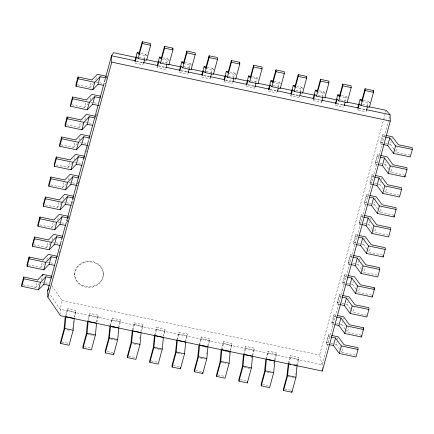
<?xml version="1.0" encoding="UTF-8"?>
<svg xmlns="http://www.w3.org/2000/svg" width="434" height="434" viewBox="0 0 434 434"><rect width="100%" height="100%" fill="white"/><g stroke="black" fill="none" stroke-linecap="round" stroke-linejoin="round"><path stroke-width="0.33" stroke-dasharray="2.17 1.63" d="M72.587 328.988L72.711 327.681M73.145 323.113L73.265 321.806M139.862 338.553L139.987 337.251M206.584 353.998L206.709 352.69M229.358 353.482L229.483 352.18L224.986 351.225M251.644 358.196L251.763 356.889M273.859 363.562L273.984 362.254M295.554 374.694L295.679 373.392M296.107 368.819L296.232 367.517M51.792 285.626L61.986 300.578L60.266 309.344L60.434 313.804M28.346 264.783L40.948 267.447L42.304 262.445M33.787 244.781L46.384 247.445L47.745 242.443M39.89 224.921L51.825 227.443L53.187 222.441M45.326 204.919L57.266 207.441L58.623 202.439M50.767 184.911L62.702 187.439L64.064 182.437M56.208 164.909L68.143 167.437L69.505 162.435M60.982 144.772L73.585 147.435L74.941 142.433M66.424 124.764L79.021 127.433L80.892 120.554M71.86 104.762L84.462 107.431L85.823 102.429M77.301 84.76L89.903 87.424L91.259 82.427M23.024 284.812L35.626 287.476L37.498 280.597M46.78 259.999L47.631 256.874M52.221 239.997L53.067 236.872M57.657 219.995L58.677 216.24M63.266 199.363L64.118 196.239M68.534 179.991L69.554 176.237M73.975 159.989L74.995 156.235M79.417 139.981L80.436 136.233M84.852 119.979L85.872 116.231M90.294 99.977L91.145 96.853M95.735 79.975L96.755 76.227M41.458 280.028L42.478 276.274M67.406 222.056L68.767 217.054M72.505 203.302L73.693 198.929M77.773 183.924L78.456 181.423M104.974 83.914L105.31 82.661M106.504 78.288L106.84 77.035M59.013 253.261L59.724 250.646M67.541 221.899L68.963 216.674M77.843 184.011L78.554 181.396M86.55 151.998L87.972 146.773M96.321 116.068L97.032 113.453M106.623 78.174L107.334 75.559M65.328 316.804L67.541 308.677L75.896 310.446L75.961 312.225L74.599 317.227M66.245 315.458L67.606 310.462L67.541 308.677M74.024 317.319L75.896 310.446M144.197 59.268L145.558 54.272L140.415 53.181M87.44 322.142L89.822 313.386L98.176 315.155L98.241 316.939L96.88 321.941M88.357 320.797L89.887 315.171L89.822 313.386M96.305 322.033L98.176 315.155M166.678 63.25L167.866 58.878L162.723 57.787M110.062 325.603L112.102 318.1L120.457 319.869L120.522 321.654L118.992 327.279M110.469 326.135L112.167 319.885L112.102 318.1M118.417 327.366L120.457 319.869M188.958 67.964L190.146 63.586L185.009 62.501M132.343 330.312L134.383 322.815L142.737 324.578L142.802 326.363L141.446 331.364M133.086 329.596L134.448 324.594L134.383 322.815M140.871 331.457L142.737 324.578M211.239 72.673L212.432 68.301L207.289 67.21M154.623 335.026L156.663 327.524L165.018 329.292L165.083 331.077L163.726 336.073M155.03 335.558L156.728 329.308L156.663 327.524M163.151 336.166L165.018 329.292M233.519 77.388L234.713 73.01L230.21 72.06M176.904 339.735L178.944 332.238L187.298 334.001L187.369 335.786L185.839 341.412M177.311 340.272L179.009 334.023L178.944 332.238M185.258 341.504L187.298 334.001M255.631 82.726L256.993 77.724L251.85 76.634M199.016 345.073L201.224 336.947L209.584 338.715L209.649 340.5L208.119 346.126M199.591 344.981L201.295 338.732L201.224 336.947M207.712 345.589L209.584 338.715M278.086 86.811L279.274 82.438L274.131 81.348M221.297 349.788L223.51 341.661L231.864 343.43L231.93 345.209L230.568 350.211M221.872 349.695L223.575 343.446L223.51 341.661M299.243 97.683L290.883 95.914L291.225 94.666M229.993 350.303L231.864 343.43M300.366 91.525L301.554 87.147L297.057 86.198M243.409 355.126L245.79 346.375L254.145 348.139L254.21 349.923L252.68 355.549M244.158 354.41L245.856 348.155L245.79 346.375M252.105 355.641L254.145 348.139M322.478 96.858L323.835 91.862L318.697 90.771M313.169 100.628L321.523 102.397L321.86 101.144M265.863 359.211L268.071 351.084L276.425 352.853L276.491 354.638L274.961 360.263M266.438 359.119L268.136 352.869L268.071 351.084M274.554 359.726L276.425 352.853M344.759 101.572L346.12 96.57L340.978 95.485M288.339 363.193L290.379 355.69L298.738 357.459L298.804 359.244L297.274 364.869M288.746 363.725L290.449 357.475L290.379 355.69M296.699 364.956L298.738 357.459M367.207 105.657L368.401 101.285L363.258 100.194M322.24 369.171L322.071 364.712L319.603 355.061L385.972 111.001M383.298 144.544L380.77 144.007L380.705 142.227L382.745 134.724L385.994 135.413M329.026 344.591L326.493 344.059L326.428 342.274L328.467 334.771L331.066 335.325M334.468 324.589L331.934 324.057L331.869 322.272L333.909 314.769L336.507 315.323M339.903 304.587L337.37 304.055L337.305 302.27L339.345 294.767L341.949 295.315M345.345 284.585L342.811 284.048L342.746 282.268L344.786 274.765L347.384 275.313M350.151 264.447L348.252 264.046L348.187 262.266L350.227 254.763L352.826 255.311M355.587 244.445L353.688 244.044L353.623 242.264L355.663 234.761L358.913 235.45M361.028 224.443L359.13 224.042L359.064 222.257L361.104 214.759L363.703 215.307M366.47 204.441L364.571 204.04L364.506 202.255L366.546 194.757L369.144 195.305M371.905 184.439L370.007 184.038L369.942 182.253L371.981 174.756L374.58 175.303M377.347 164.437L375.448 164.036L375.383 162.251L377.423 154.754L380.021 155.301M380.77 144.007L382.81 136.509L382.745 134.724M326.493 344.059L328.533 336.556L328.467 334.771M331.934 324.057L333.974 316.554L333.909 314.769M337.37 304.055L339.41 296.552L339.345 294.767M342.811 284.048L344.851 276.55L344.786 274.765M348.252 264.046L350.292 256.548L350.227 254.763M353.688 244.044L355.728 236.546L355.663 234.761M359.13 224.042L361.169 216.544L361.104 214.759M364.571 204.04L366.611 196.542L366.546 194.757M370.007 184.038L372.046 176.535L371.981 174.756M375.448 164.036L377.488 156.533L377.423 154.754M389.531 116.643L322.071 364.712L60.266 309.344L49.867 294.078M393.942 149.046L390.454 144.289L391.132 141.788M391.81 139.287L392.152 138.034M339.665 349.093L336.176 344.336L336.855 341.835M337.538 339.334L337.874 338.086M345.106 329.091L341.618 324.334L342.296 321.833M342.974 319.332L343.316 318.084M350.547 309.089L347.054 304.332L347.737 301.831M348.415 299.33L348.757 298.082M355.983 289.087L352.495 284.33L353.173 281.829M361.424 269.085L357.936 264.328L358.782 261.203M358.956 260.574L359.634 258.073M366.866 249.083L363.372 244.326L364.055 241.825M364.734 239.324L365.075 238.071M372.301 229.081L368.813 224.318L369.491 221.823M370.175 219.322L370.511 218.069M377.743 209.079L374.254 204.316L374.933 201.821M375.611 199.32L375.952 198.067M383.184 189.072L379.69 184.314L380.368 181.813M381.052 179.318L381.388 178.065M388.62 169.07L385.132 164.312L385.81 161.811M410.195 155.16L396.269 152.215L397.631 147.218M355.256 355.072L341.992 352.267L343.354 347.265M361.359 335.211L347.433 332.265L348.795 327.263M366.801 315.203L352.875 312.263L354.231 307.261M371.575 295.066L358.31 292.261L359.672 287.259M377.016 275.058L363.752 272.254L365.113 267.257M382.452 255.056L369.193 252.252L370.549 247.255M388.555 235.195L374.629 232.25L375.99 227.253M393.996 215.193L380.07 212.248L381.432 207.251M399.437 195.191L385.511 192.246L386.868 187.244M404.873 175.19L390.947 172.244L392.309 167.242M89.903 87.424L93.451 83.708M84.462 107.431L88.01 103.71M79.021 127.433L82.568 123.717M73.585 147.435L77.133 143.719M68.143 167.437L71.691 163.721M62.702 187.439L66.25 183.723M57.266 207.441L60.814 203.725M51.825 227.443L55.373 223.727M46.384 247.445L49.932 243.729M40.948 267.447L44.496 263.731M35.626 287.476L39.174 283.76M161.117 58.861L169.477 60.63M183.403 63.57L191.757 65.339M205.683 68.284L214.038 70.053M227.964 72.999L235.678 74.626M250.244 77.708L257.959 79.341M272.525 82.422L280.239 84.05M294.805 87.131L302.52 88.764M317.091 91.845L324.8 93.478M339.372 96.554L347.081 98.187M361.652 101.268L370.007 103.037L368.401 101.285M138.809 54.255L146.524 55.888M161.47 61.937L167.253 63.158L168.056 64.037M183.75 66.646L189.533 67.872M206.031 71.36L211.814 72.581M228.311 76.075L234.094 77.295L234.903 78.169M250.592 80.784L256.38 82.01M273.518 85.634L278.661 86.719M295.798 90.343L300.941 91.433L301.744 92.306M318.079 95.057L323.221 96.142M340.359 99.766L345.502 100.856M362.645 104.48L367.782 105.57M139.157 57.331L144.945 58.552M136.748 61.113L142.715 62.371M158.632 65.74L165.262 67.14M181.179 70.509L187.146 71.767M203.725 75.277L209.693 76.536M225.609 79.905L232.239 81.304M248.156 84.673L254.123 85.932M270.04 89.301L276.67 90.701M292.587 94.07L299.216 95.469M314.471 98.697L321.1 100.097M337.017 103.466L343.647 104.865M358.896 108.093L365.531 109.493M158.415 66.131L164.844 67.492M180.701 70.845L187.125 72.201M203.622 75.69L210.051 77.051M225.262 80.268L232.331 81.76M248.188 85.113L254.612 86.475M270.469 89.827L276.892 91.189M292.104 94.406L299.178 95.898M313.104 98.843L321.458 100.612M336.67 103.829L343.093 105.185M358.951 108.538L365.379 109.9M136.108 61.525L142.536 62.887M165.555 69.407L157.195 67.644L157.151 66.456M179.481 72.353L187.835 74.122M201.761 77.068L210.116 78.836M224.042 81.782L232.396 83.545M246.322 86.491L254.677 88.259L254.633 87.071M268.603 91.205L276.957 92.968M335.449 105.337L343.804 107.106M358.37 110.187L365.444 111.684M134.887 63.038L143.242 64.807M382.81 136.509L384.708 136.911M95.871 81.988L103.021 83.502M380.705 142.227L384.6 143.052M385.251 143.187L388.501 143.876M389.152 144.012L390.454 144.289M377.488 156.533L380.021 157.07M90.435 101.99L97.585 103.504M375.383 162.251L379.283 163.076M379.929 163.217L383.179 163.9M383.83 164.041L385.132 164.312M372.046 176.535L374.58 177.072M84.993 121.992L92.144 123.506M369.942 182.253L373.842 183.077M374.493 183.219L377.743 183.902M378.394 184.043L379.69 184.314M366.611 196.542L368.509 196.944M80.203 142.135L86.702 143.508M364.506 202.255L368.401 203.079M369.052 203.221L372.301 203.904M372.952 204.045L374.254 204.316M361.169 216.544L363.068 216.946M74.767 162.137L81.267 163.509M359.064 222.257L362.965 223.081M363.616 223.222L366.86 223.906M367.511 224.047L368.813 224.318M355.728 236.546L358.262 237.078M68.675 182.003L75.825 183.511M353.623 242.264L357.524 243.089M358.175 243.224L361.424 243.913M362.075 244.049L363.372 244.326M350.292 256.548L352.191 256.95M63.239 202.005L70.384 203.513M348.187 262.266L352.082 263.091M352.733 263.226L355.983 263.915M356.634 264.051L357.936 264.328M344.851 276.55L346.75 276.952M57.798 222.007L64.948 223.515M342.746 282.268L346.647 283.093M347.298 283.228L350.547 283.917M351.193 284.053L352.495 284.33M339.41 296.552L341.308 296.954M52.357 242.009L59.507 243.517M337.305 302.27L341.205 303.095M341.856 303.23L345.106 303.919M345.757 304.055L347.054 304.332M333.974 316.554L335.873 316.956M46.921 262.011L54.066 263.525M331.869 322.272L335.764 323.097M336.415 323.232L339.665 323.921M340.316 324.057L341.618 324.334M328.533 336.556L330.431 336.958M41.599 282.04L50.697 283.961M326.428 342.274L330.328 343.099M330.979 343.234L334.229 343.923M334.874 344.059L336.176 344.336M61.986 300.578L319.603 355.061M290.449 357.475L298.804 359.244M67.606 310.462L75.961 312.225M89.887 315.171L98.241 316.939M112.167 319.885L120.522 321.654M134.448 324.594L142.802 326.363M156.728 329.308L165.083 331.077M179.009 334.023L187.369 335.786M201.295 338.732L209.649 340.5M223.575 343.446L231.93 345.209M245.856 348.155L254.21 349.923M268.136 352.869L276.491 354.638M112.292 327.393L114.223 327.806M202.06 346.381L203.991 346.788M204.631 346.923L206.562 347.33M268.906 360.513L270.832 360.925M288.176 376.468L293.959 377.689M67.259 329.862L70.476 330.54M87.614 334.164L89.54 334.571M90.185 334.706L92.111 335.119M92.757 335.254L94.042 335.525M110.54 339.014L116.323 340.234M134.106 343.994L137.963 344.813M154.455 348.301L156.386 348.708M157.027 348.844L158.958 349.251M159.598 349.386L160.884 349.658M177.381 353.151L181.879 354.101M200.307 357.996L204.805 358.951M221.302 362.439L225.799 363.388M244.228 367.283L250.011 368.509M267.149 372.133L269.08 372.54M269.72 372.676L271.006 372.947M284.775 388.967L291.203 390.329M61.932 341.954L69.001 343.451M84.212 346.668L91.286 348.16M107.138 351.513L112.921 352.739M128.779 356.092L135.847 357.583M151.059 360.8L158.128 362.298M173.34 365.515L180.408 367.007M195.62 370.224L202.049 371.585M217.901 374.938L224.329 376.3M240.181 379.652L246.61 381.009M262.467 384.361L268.89 385.723M346.12 96.57L347.325 97.883M323.835 91.862L325.044 93.174M301.554 87.147L302.758 88.46M279.274 82.438L280.478 83.751M256.993 77.724L258.197 79.037M234.713 73.01L235.917 74.328M212.432 68.301L213.637 69.614M190.146 63.586L191.356 64.899M167.866 58.878L169.076 60.19M145.558 54.272L147.164 56.024M394.327 149.573L396.269 152.215M390.171 171.186L390.947 172.244M384.736 191.188L385.511 192.246M379.294 211.19L380.07 212.248M372.692 229.608L374.629 232.25M367.251 249.61L369.193 252.252M361.815 269.612L363.752 272.254M356.374 289.614L358.31 292.261M350.932 309.616L352.875 312.263M345.497 329.618L347.433 332.265M341.216 351.209L341.992 352.267M321.48 101.203L321.523 102.397M290.84 94.726L290.883 95.914M103.352 273.572A14.338 12.841 -2.1 0 1 82.135 285.274A14.338 12.841 -2.1 0 1 81.581 263.037A14.338 12.841 -2.1 0 1 103.352 273.572L103.379 274.207A14.338 12.841 -2.1 0 1 82.156 285.914A14.338 12.841 -2.1 0 1 81.603 263.677A14.338 12.841 -2.1 0 1 103.379 274.207M74.691 274.353L74.713 274.988"/><path stroke-width="0.65" d="M65.16 317.428L64.048 329.178L60.646 341.683L60.711 343.468L69.066 345.231L73.145 330.231L74.257 318.48L65.903 316.711L64.791 328.462L60.711 343.468M87.44 322.142L86.328 333.892L82.927 346.392L82.992 348.176L91.352 349.945L95.431 334.945L96.543 323.189L88.183 321.42L87.071 333.176L82.992 348.176M118.824 327.903L117.712 339.654L113.632 354.659L105.278 352.891L109.357 337.891L110.469 326.135L118.178 327.768M133.39 330.985L141.104 332.612L139.992 344.368L135.913 359.368L127.558 357.6L131.638 342.6L132.75 330.849M155.67 335.694L163.385 337.326L162.273 349.077L158.193 364.083L149.838 362.314L153.918 347.314L155.03 335.558M177.956 340.408L185.665 342.035L184.553 353.791L180.473 368.791L172.119 367.028L176.199 352.023L177.311 340.272M198.848 345.697L197.736 357.453L194.334 369.952L194.399 371.737L202.754 373.506L206.834 358.506L207.946 346.75L199.591 344.981L198.479 356.737L194.399 371.737M221.128 350.412L220.016 362.162L216.615 374.667L216.68 376.452L225.04 378.215L229.119 363.215L230.232 351.464L221.872 349.695L220.76 361.446L216.68 376.452M243.409 355.126L242.297 366.876L238.895 379.376L238.966 381.161L247.32 382.929L251.4 367.929L252.512 356.173L244.158 354.41L243.04 366.16L238.966 381.161M265.689 359.835L264.577 371.591L261.181 384.09L261.246 385.875L269.601 387.643L273.68 372.638L274.793 360.887M261.246 385.875L265.326 370.875L266.438 359.119L274.147 360.752M297.1 365.493L295.988 377.244L291.908 392.244L283.554 390.481L287.634 375.475L288.746 363.725M57.407 256.299L48.31 254.373L42.988 259.944L29.062 257.004L27.022 264.501L27.087 266.286L43.796 269.818L49.118 264.246L51.158 256.744L56.854 257.948M62.849 236.291L53.751 234.371L48.424 239.942L34.498 236.997L32.458 244.499L32.523 246.284L49.237 249.816L54.559 244.244L56.599 236.742L62.295 237.946M68.284 216.289L59.187 214.369L53.865 219.94L39.939 216.995L37.899 224.497L37.964 226.282L54.673 229.814L60 224.242L62.04 216.74L67.737 217.944M73.726 196.287L64.628 194.367L59.306 199.938L45.38 196.993L43.34 204.495L43.405 206.28L60.114 209.812L65.436 204.24L67.476 196.738L73.807 198.078M79.167 176.285L70.064 174.365L64.742 179.936L50.816 176.991L48.776 184.493L48.841 186.278L65.556 189.81L70.878 184.238L72.917 176.736L78.614 177.94M84.603 156.283L75.505 154.363L70.183 159.934L56.257 156.989L54.217 164.491L54.283 166.276L70.992 169.808L76.319 164.236L78.359 156.734L84.684 158.074M90.044 136.281L80.946 134.356L75.624 139.932L61.699 136.987L59.659 144.489L59.724 146.274L76.433 149.806L81.755 144.229L83.795 136.732L89.491 137.936M95.48 116.279L86.382 114.354L81.06 119.93L67.134 116.985L65.095 124.487L65.16 126.272L81.874 129.804L87.196 124.227L89.236 116.73L95.567 118.07M100.921 96.277L91.824 94.352L86.502 99.928L72.576 96.983L70.536 104.485L70.601 106.265L87.31 109.802L92.637 104.225L94.672 96.728L100.373 97.932M106.363 76.275L97.265 74.35L91.943 79.927L78.017 76.981L75.977 84.484L76.042 86.263L92.751 89.8L98.073 84.223L100.113 76.726L105.809 77.93M52.085 276.322L42.988 274.402L37.666 279.973L23.74 277.028L21.7 284.53L21.765 286.315L38.474 289.847L43.801 284.275L45.841 276.773L51.538 277.977M27.087 266.286L29.127 258.783L29.062 257.004M32.523 246.284L34.563 238.781L34.498 236.997M37.964 226.282L40.004 218.779L39.939 216.995M43.405 206.28L45.445 198.777L45.38 196.993M48.841 186.278L50.881 178.775L50.816 176.991M54.283 166.276L56.322 158.773L56.257 156.989M59.724 146.274L61.764 138.772L61.699 136.987M65.16 126.272L67.199 118.77L67.134 116.985M70.601 106.265L72.641 98.768L72.576 96.983M76.042 86.263L78.082 78.766L78.017 76.981M21.765 286.315L23.805 278.812L23.74 277.028M43.796 269.818L45.836 262.32L51.158 256.744M49.237 249.816L51.277 242.318L56.599 236.742M54.673 229.814L56.713 222.316L62.04 216.74M60.114 209.812L62.154 202.315L67.476 196.738M65.556 189.81L67.596 182.313L72.917 176.736M70.992 169.808L73.031 162.305L78.359 156.734M76.433 149.806L78.473 142.303L83.795 136.732M81.874 129.804L83.914 122.301L89.236 116.73M87.31 109.802L89.35 102.299L94.672 96.728M92.751 89.8L94.791 82.297L100.113 76.726M38.474 289.847L40.514 282.344L45.841 276.773M42.646 275.65L42.988 274.402M368.905 106.699L386.151 110.344L390.068 114.684L390.302 121.053L322.31 371.081L60.5 315.719L47.87 297.181L47.637 290.813L49.411 284.281M49.769 282.973L61.129 241.196M61.487 239.888L66.277 222.262M66.635 220.955L71.957 201.371M72.315 200.063L82.791 161.546M83.144 160.238L88.471 140.654M88.824 139.347L94.503 118.455M94.862 117.153L104.095 83.203M104.448 81.896L105.337 78.63M105.69 77.328L111.549 55.78L113.551 52.693L136.102 57.467M47.87 297.181L111.782 62.154L111.549 55.78L135.424 60.831M134.822 61.254L137.204 52.503L139.77 53.046M135.229 61.785L136.585 56.789L138.196 58.541L146.551 60.304L150.631 45.304L150.565 43.519L142.211 41.756L138.809 54.255L137.204 52.503M138.196 58.541L142.276 43.536L142.211 41.756M143.583 63.554L144.603 59.805M157.303 65.236L159.511 57.109L161.443 57.516M157.537 66.391L158.898 61.395L160.504 63.147L168.859 64.91L172.938 49.91L172.873 48.125L164.519 46.357L161.117 58.861L159.511 57.109M160.504 63.147L164.584 48.141L164.519 46.357M165.891 68.16L166.911 64.411M172.537 49.378L172.873 48.125M110.062 325.603L108.608 338.607L105.207 351.106L105.278 352.891M179.416 70.574L181.792 61.818L183.723 62.23M179.817 71.105L181.179 66.104L182.785 67.856L191.139 69.624L195.219 54.624L195.154 52.84L186.799 51.071L183.403 63.57L181.792 61.818M182.785 67.856L186.864 52.856L186.799 51.071M188.177 72.874L189.365 68.496M132.343 330.312L130.889 343.316L127.493 355.82L127.558 357.6M201.864 74.659L204.072 66.532L206.644 67.075M202.098 75.814L203.459 70.818L205.065 72.57L213.425 74.333L217.505 59.333L217.439 57.548L209.079 55.785L205.683 68.284L204.072 66.532M205.065 72.57L209.145 57.565L209.079 55.785M210.284 78.207L211.477 73.834M154.623 335.026L153.169 348.03L149.773 360.529L149.838 362.314M224.145 79.373L226.358 71.247L228.284 71.653M224.21 81.153L225.74 75.527L227.351 77.279L235.705 79.048L239.785 64.048L239.72 62.263L231.365 60.494L227.964 72.999L226.358 71.247M227.351 77.279L231.43 62.279L231.365 60.494M232.738 82.297L233.758 78.543M239.378 63.51L239.72 62.263M176.904 339.735L175.455 352.739L172.054 365.244L172.119 367.028M246.257 84.706L248.639 75.955L251.21 76.498M246.664 85.243L248.02 80.241L249.631 81.993L257.986 83.762L262.065 68.756L262 66.972L253.646 65.209L250.244 77.708L248.639 75.955M249.631 81.993L253.711 66.993L253.646 65.209M255.018 87.006L256.038 83.257M268.537 89.42L270.919 80.67L273.491 81.212M268.944 89.952L270.306 84.95L271.912 86.702L280.266 88.471L284.346 73.471L284.281 71.686L275.926 69.917L272.525 82.422L270.919 80.67M271.912 86.702L275.991 71.702L275.926 69.917M277.299 91.72L278.319 87.972M290.992 93.505L293.2 85.379L295.125 85.791M291.225 94.666L292.587 89.664L294.192 91.417L302.547 93.185L306.626 78.18L306.561 76.4L298.207 74.632L294.805 87.131L293.2 85.379M294.192 91.417L298.272 76.417L298.207 74.632M299.579 96.435L300.599 92.681M306.225 77.648L306.561 76.4M313.104 98.843L315.48 90.093L317.411 90.5M313.505 99.375L314.867 94.379L316.473 96.131L324.827 97.894L328.907 82.894L328.842 81.109L320.487 79.341L317.091 91.845L315.48 90.093M316.473 96.131L320.552 81.125L320.487 79.341M321.86 101.144L322.88 97.395M335.553 102.929L337.76 94.807L340.332 95.35M335.786 104.089L337.147 99.088L338.753 100.84L347.113 102.608L351.193 87.608L351.128 85.823L342.768 84.055L339.372 96.554L337.76 94.807M338.753 100.84L342.833 85.84L342.768 84.055M344.146 105.858L345.166 102.104M288.339 363.193L286.89 376.197L283.489 388.696L283.554 390.481M357.833 107.643L360.046 99.516L361.972 99.923M357.898 109.428L359.428 103.802L361.039 105.554L369.394 107.317L373.473 92.317L373.408 90.532L365.048 88.769L361.652 101.268L360.046 99.516M361.039 105.554L365.119 90.549L365.048 88.769M366.253 111.191L367.446 106.818M373.066 91.786L373.408 90.532M385.994 135.413L392.493 136.786L398.309 144.717L412.235 147.663L412.3 149.442L410.26 156.945L393.551 153.414L387.73 145.482L389.77 137.979L385.338 137.041M331.717 335.46L338.216 336.833L344.032 344.764L357.958 347.71L358.023 349.495L355.983 356.992L339.274 353.46L333.458 345.529L335.498 338.026L331.066 337.093M337.158 315.458L343.657 316.831L349.473 324.762L363.399 327.708L363.464 329.493L361.424 336.99L344.715 333.458L338.894 325.527L340.934 318.024L336.507 317.091M342.594 295.456L349.093 296.829L354.914 304.76L368.84 307.706L368.905 309.491L366.866 316.988L350.151 313.456L344.336 305.525L346.375 298.022L341.943 297.089M348.035 275.454L354.535 276.827L360.35 284.758L374.276 287.704L374.341 289.489L372.301 296.986L355.592 293.455L349.777 285.523L351.817 278.02L347.384 277.087M353.477 255.452L359.976 256.825L365.791 264.756L379.717 267.702L379.783 269.481L377.743 276.984L361.034 273.453L355.213 265.521L357.253 258.018L352.82 257.08M358.913 235.45L365.412 236.823L371.233 244.754L385.159 247.7L385.224 249.479L383.184 256.982L366.47 253.451L360.654 245.519L362.694 238.016L358.896 237.214M364.354 215.448L370.853 216.821L376.669 224.752L390.595 227.698L390.66 229.477L388.62 236.98L371.911 233.449L366.095 225.517L368.135 218.014L363.703 217.076M369.795 195.441L376.289 196.819L382.11 204.75L396.036 207.691L396.101 209.476L394.061 216.978L377.352 213.447L371.531 205.515L373.571 198.012L369.773 197.21M375.231 175.439L381.73 176.817L387.551 184.748L401.477 187.689L401.542 189.474L399.502 196.976L382.788 193.439L376.972 185.513L379.012 178.011L374.58 177.072M380.672 155.437L387.171 156.815L392.987 164.741L406.913 167.687L406.978 169.472L404.938 176.974L388.229 173.437L382.408 165.511L384.448 158.009L380.651 157.206M393.551 153.414L395.591 145.911L389.77 137.979M339.274 353.46L341.314 345.958L335.498 338.026M344.715 333.458L346.755 325.956L340.934 318.024M350.151 313.456L352.191 305.954L346.375 298.022M355.592 293.455L357.632 285.952L351.817 278.02M361.034 273.453L363.074 265.95L357.253 258.018M366.47 253.451L368.509 245.948L362.694 238.016M371.911 233.449L373.951 225.946L368.135 218.014M377.352 213.447L379.392 205.944L373.571 198.012M382.788 193.439L384.828 185.942L379.012 178.011M388.229 173.437L390.269 165.94L384.448 158.009M363.057 328.956L363.399 327.708M373.94 288.952L374.276 287.704M47.637 290.813L48.896 287.959M164.584 48.141L172.938 49.91M186.864 52.856L195.219 54.624M209.145 57.565L217.505 59.333M231.43 62.279L239.785 64.048M253.711 66.993L262.065 68.756M275.991 71.702L284.346 73.471M298.272 76.417L306.626 78.18M320.552 81.125L328.907 82.894M342.833 85.84L351.193 87.608M365.119 90.549L373.473 92.317M142.276 43.536L150.631 45.304M146.714 59.708L158.654 62.236M168.604 64.335L180.544 66.863M191.155 69.109L203.09 71.632M213.04 73.737L224.98 76.259M235.591 78.505L247.532 81.028M258.143 83.274L269.416 85.655M280.028 87.901L291.968 90.424M302.579 92.67L314.52 95.198M325.131 97.438L336.404 99.825M347.016 102.066L358.956 104.594M143.377 62.512L157.971 65.599M165.929 67.281L179.855 70.227M187.808 71.908L202.401 74.995M210.354 76.677L224.28 79.623M232.901 81.446L246.827 84.391M254.785 86.073L269.373 89.16M277.331 90.842L291.257 93.787M299.878 95.61L313.804 98.556M321.762 100.238L336.35 103.325M343.647 104.865L358.234 107.952M366.193 109.634L390.068 114.684M111.782 62.154L390.302 121.053M78.082 78.766L94.791 82.297M395.591 145.911L412.3 149.442M98.073 84.223L103.769 85.427M383.298 144.544L387.73 145.482M72.641 98.768L89.35 102.299M390.269 165.94L406.978 169.472M92.637 104.225L98.963 105.565M377.981 164.573L382.408 165.511M67.199 118.77L83.914 122.301M384.828 185.942L401.542 189.474M87.196 124.227L92.892 125.431M372.54 184.575L376.972 185.513M61.764 138.772L78.473 142.303M379.392 205.944L396.101 209.476M81.755 144.229L88.086 145.569M367.099 204.577L371.531 205.515M56.322 158.773L73.031 162.305M373.951 225.946L390.66 229.477M76.319 164.236L82.015 165.441M361.663 224.579L366.095 225.517M50.881 178.775L67.596 182.313M368.509 245.948L385.224 249.479M70.878 184.238L77.209 185.573M356.222 244.581L360.654 245.519M45.445 198.777L62.154 202.315M363.074 265.95L379.783 269.481M65.436 204.24L71.133 205.445M350.781 264.583L355.213 265.521M40.004 218.779L56.713 222.316M357.632 285.952L374.341 289.489M60 224.242L65.697 225.447M345.974 284.72L349.777 285.523M34.563 238.781L51.277 242.318M352.191 305.954L368.905 309.491M54.559 244.244L60.255 245.449M339.903 304.587L344.336 305.525M29.127 258.783L45.836 262.32M346.755 325.956L363.464 329.493M49.118 264.246L54.814 265.451M335.097 324.724L338.894 325.527M23.805 278.812L40.514 282.344M341.314 345.958L358.023 349.495M43.801 284.275L49.498 285.48M329.026 344.591L333.458 345.529M289.391 363.86L290.677 364.131M293.889 364.81L296.46 365.357M287.634 375.475L295.988 377.244M64.791 328.462L73.145 330.231M87.071 333.176L95.431 334.945M109.357 337.891L117.712 339.654M131.638 342.6L139.992 344.368M153.918 347.314L162.273 349.077M176.199 352.023L184.553 353.791M198.479 356.737L206.834 358.506M220.76 361.446L229.119 363.215M243.04 366.16L251.4 367.929M265.326 370.875L273.68 372.638M404.895 175.786L404.938 176.974M394.018 215.79L394.061 216.978M383.141 255.794L383.184 256.982M372.258 295.798L372.301 296.986M361.381 335.802L361.424 336.99M322.261 369.806L322.31 371.081M291.865 391.056L291.908 392.244M247.277 381.741L247.32 382.929M202.711 372.318L202.754 373.506M180.43 367.603L180.473 368.791M113.589 353.466L113.632 354.659"/></g></svg>
